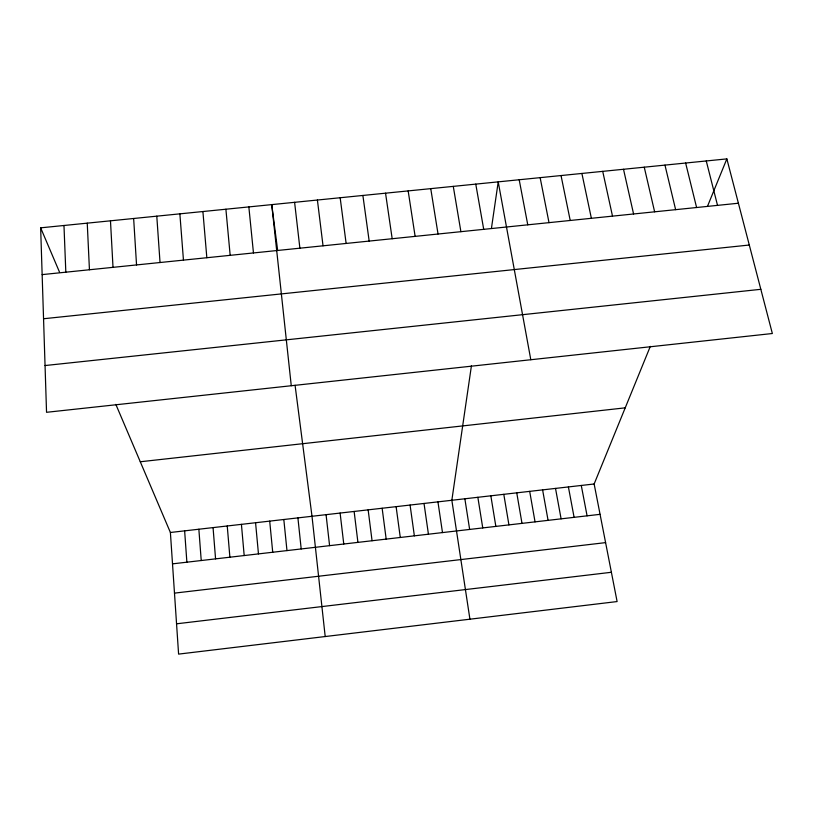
<?xml version="1.0" encoding="UTF-8"?>
<svg xmlns="http://www.w3.org/2000/svg" width="813" height="813" viewBox="0 0 813 813"><rect width="100%" height="100%" fill="white"/><g stroke="black" fill="none" stroke-linecap="round" stroke-linejoin="round"><path stroke-width="1.22" d="M471.428 365.789L451.845 500.269L469.924 619.201M491.53 227.721L498.217 181.858L530.808 359.732M115.842 404.386L170.395 532.485L178.596 654.109L617.108 601.559L594.14 483.989L650.319 346.368M707.798 205.557L726.852 158.891L40.65 227.833L46.544 412.303L772.35 333.513L726.852 158.891M176.553 623.805L611.386 572.281M174.48 593.124L605.594 542.627M172.508 563.856L600.065 514.334M170.395 532.485L594.14 483.989M140.273 461.764L625.227 407.841M45.05 365.545L760.836 289.306M43.556 318.747L749.301 245.028M42.144 274.611L738.407 203.23M40.65 227.833L59.461 272.009M706.263 160.954L717.523 205.374M685.633 163.027L696.599 207.518M664.963 165.11L675.633 209.663M644.252 167.193L654.628 211.817M623.51 169.277L633.581 213.971M602.718 171.36L612.504 216.136M581.895 173.454L591.376 218.301M561.031 175.547L570.218 220.475M540.137 177.651L549.009 222.65M581.275 485.463L587.088 515.828M519.192 179.754L527.769 224.825M568.399 486.936L574.1 517.342M555.513 488.41L561.102 518.846M542.606 489.883L548.074 520.35M475.768 184.114L483.715 229.337M529.69 491.367L535.045 521.865M516.753 492.851L521.997 523.369M453.278 186.38L460.9 231.675M503.796 494.324L508.928 524.883M490.839 495.808L495.849 526.397M430.748 188.636L438.044 234.022M477.851 497.302L482.749 527.922M464.863 498.786L469.64 529.436M408.167 190.913L415.128 236.37M437.943 501.865L442.485 532.586M385.545 193.179L392.181 238.727M424.02 503.46L428.431 534.212M410.077 505.056L414.366 535.838M362.883 195.455L369.173 241.085M396.114 506.651L400.281 537.474M382.14 508.247L386.175 539.1M340.159 197.742L346.125 243.443M277.558 249.652L271.745 204.612L291.267 385.738M295.078 385.291L311.999 516.275L325.2 636.538M368.147 509.853L372.059 540.736M317.405 200.028L323.035 245.811M354.133 511.458L357.923 542.383M340.108 513.064L343.767 544.019M294.601 202.315L299.885 248.189M326.064 514.67L329.59 545.655M297.914 517.891L301.196 548.948M283.818 519.507L286.969 550.594M248.849 206.919L253.463 252.945M269.703 521.123L272.721 552.251M255.567 522.739L258.463 553.897M225.902 209.226L230.17 255.333M241.42 524.355L244.185 555.553M202.904 211.532L206.837 257.731M227.244 525.981L229.886 557.21M213.057 527.607L215.567 558.866M179.866 213.849L183.453 260.119M198.86 529.233L201.228 560.533M184.632 530.859L186.878 562.19M156.787 216.167L160.029 262.528M133.647 218.494L136.543 264.936M110.477 220.821L113.017 267.345M87.245 223.148L89.44 269.764M63.973 225.486L65.823 272.182"/></g></svg>
